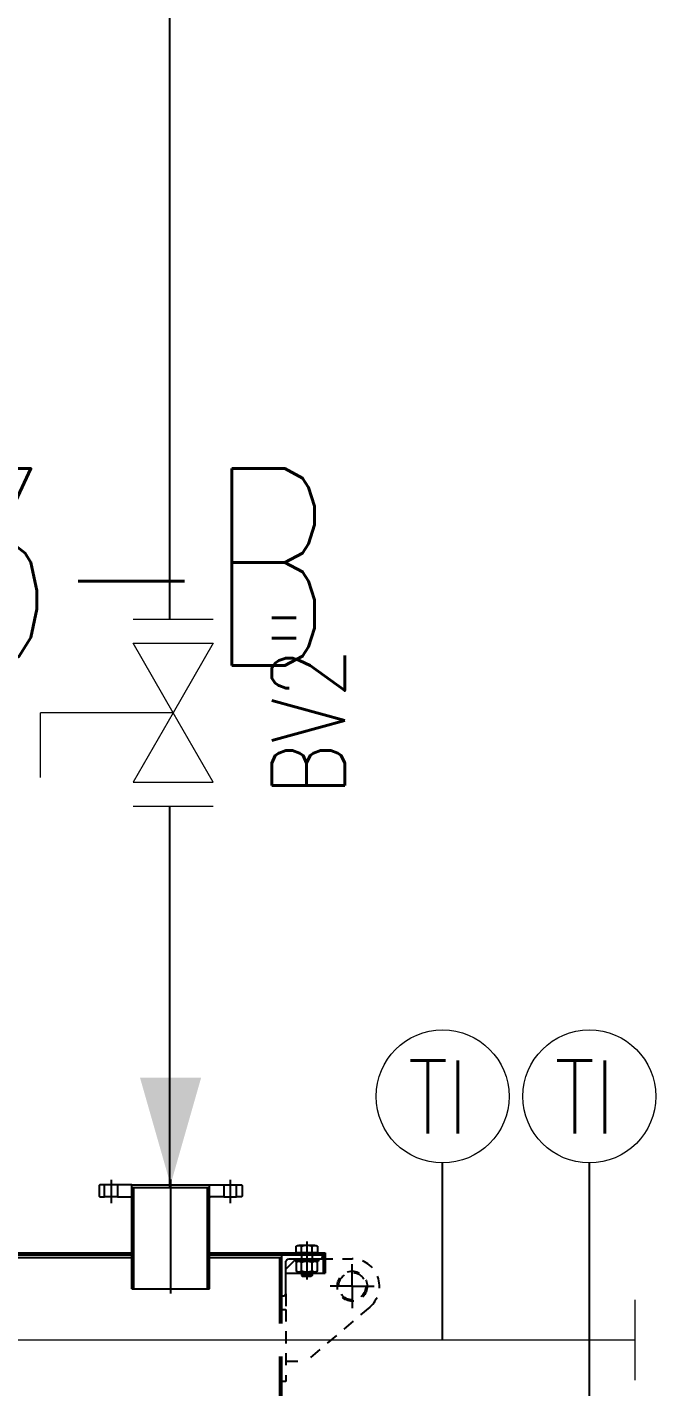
# Model space of a CAD drawing. Extents: x -29512 to 147477, y -5232 to 39709.
# Drawn here: x 140811.33 to 140817.8, y 9107.97 to 9121.95 of the extents above; entities that cross this region are included whole.
import ezdxf

# ---------------------------------------------------------------- set-up
doc = ezdxf.new("R2010")
doc.units = 0
doc.linetypes.add('DASHDOT', pattern=[25.4, 12.7, -6.35, 0, -6.35])
doc.linetypes.add('HIDDEN', pattern=[0.375, 0.25, -0.125])
doc.layers.get('0').update_dxf_attribs({"linetype": 'CONTINUOUS'})
for name, color, linetype in [('3', 3, 'HIDDEN'), ('6', 6, 'DASHDOT'), ('HATCH', 4, 'CONTINUOUS'), ('NUVOLA', 6, 'CONTINUOUS')]:
    doc.layers.add(name, color=color, linetype=linetype)
doc.layers.add('FITTING', color=7, linetype='CONTINUOUS', lineweight=13)
doc.layers.add('TAG', color=140, linetype='CONTINUOUS', lineweight=13)
doc.styles.add('Romans100', font='romans.shx', dxfattribs={"width": 0.8, "height": 200})
doc.styles.add('S3S', font='SIMPLEX', dxfattribs={"width": 0.7, "height": 0.3})

# ---------------------------------------------------------------- blocks, each defined once
blk = doc.blocks.new('nut1')
blk.add_line((0, -0.709), (0, 0.709))
at = {"color": 7}
for p, q in [((0.073, 0.945), (0.727, 0.945)), ((0.727, 0.473), (0.073, 0.473)), ((0.8, -0.709), (0.8, 0.709)), ((0.727, -0.472), (0.073, -0.472)), ((0.727, -0.945), (0.073, -0.945))]:
    blk.add_line(p, q, dxfattribs=at)
for centre, radius, start, end in [((0.418, 0.709), 0.418, 145.61575, 214.38425), ((1.564, 0), 1.564, 162.41205, 197.58795), ((0.382, 0.709), 0.418, 325.61575, 34.38425), ((-0.764, 0), 1.564, 342.41205, 17.58795), ((0.418, -0.709), 0.418, 145.61575, 214.38425), ((0.382, -0.709), 0.418, 325.61575, 34.38425)]:
    blk.add_arc(centre, radius, start, end, dxfattribs=at)
blk = doc.blocks.new('head')
at = {"color": 7}
for p, q in [((-0.7, 0.71), (-0.7, -0.71)), ((0, 0.94), (-0.63, 0.94)), ((0, 0.47), (-0.63, 0.47)), ((0, -0.94), (0, 0.94)), ((0, -0.47), (-0.63, -0.47)), ((-0.63, -0.94), (0, -0.94))]:
    blk.add_line(p, q, dxfattribs=at)
for centre, radius, start, end in [((-0.28, 0.71), 0.418, 145.6158, 214.3842), ((0.86, 0), 1.56, 162.412, 197.588), ((-0.28, -0.71), 0.418, 145.6158, 214.3842)]:
    blk.add_arc(centre, radius, start, end, dxfattribs=at)
blk = doc.blocks.new('UeY515')
at = {"color": 7}
for p, q in [((19.772, 48.353), (19.506, 48.353)), ((19.772, 48.101), (19.506, 48.101)), ((20.064, 48.353), (21.664, 48.353)), ((20.064, 48.297), (21.664, 48.297)), ((20.064, 46.21), (20.064, 48.276)), ((20.106, 46.21), (20.106, 48.297)), ((21.622, 46.21), (21.622, 48.297)), ((21.664, 46.21), (21.664, 48.276)), ((21.956, 48.353), (22.222, 48.353)), ((21.956, 48.101), (22.222, 48.101)), ((14.528, 46.91), (20.064, 46.91)), ((14.528, 46.854), (20.064, 46.854)), ((14.717, 46.952), (20.064, 46.952)), ((21.664, 46.952), (24.043, 46.952)), ((21.664, 46.91), (24.043, 46.91)), ((21.664, 46.854), (23.147, 46.854)), ((23.105, 46.854), (23.105, 45.5)), ((23.147, 46.91), (23.147, 45.5)), ((23.445, 46.826), (23.231, 46.616)), ((23.427, 46.822), (23.903, 46.822)), ((23.427, 46.78), (23.427, 46.822)), ((23.903, 46.78), (23.427, 46.78)), ((23.554, 46.952), (23.554, 46.822)), ((23.776, 46.952), (23.776, 46.822)), ((23.903, 46.822), (23.903, 46.78)), ((24.001, 46.91), (24.001, 46.532)), ((24.043, 46.952), (24.043, 46.532)), ((23.235, 46.532), (24.043, 46.532)), ((23.554, 46.556), (23.554, 46.486)), ((23.776, 46.486), (23.554, 46.486)), ((23.554, 46.486), (23.574, 46.465)), ((23.574, 46.556), (23.574, 46.465)), ((23.755, 46.465), (23.574, 46.465)), ((23.755, 46.556), (23.755, 46.465)), ((23.776, 46.486), (23.755, 46.465)), ((23.776, 46.556), (23.776, 46.486)), ((20.064, 46.21), (21.664, 46.21)), ((23.105, 44.82), (23.105, 22.406)), ((23.147, 44.82), (23.147, 22.406))]:
    blk.add_line(p, q, dxfattribs=at)
for points in [[(19.506, 48.353), (19.408, 48.353), (19.394, 48.339), (19.394, 48.115), (19.408, 48.101), (19.506, 48.101)], [(20.064, 48.353), (19.779, 48.353), (19.779, 48.353), (19.772, 48.353), (19.772, 48.101), (20.064, 48.101)], [(21.664, 48.353), (21.949, 48.353), (21.949, 48.353), (21.956, 48.353), (21.956, 48.101), (21.664, 48.101)], [(22.222, 48.353), (22.32, 48.353), (22.334, 48.339), (22.334, 48.115), (22.32, 48.101), (22.222, 48.101)]]:
    blk.add_lwpolyline(points, close=True, dxfattribs=at)
blk.add_lwpolyline([(23.231, 46.756, -0.414214), (23.301, 46.826), (23.951, 46.826, 0.414214), (23.987, 46.862), (23.987, 46.91), (23.147, 46.91), (23.147, 46.07), (23.195, 46.07, 0.414214), (23.231, 46.106)], format="xyb", close=True, dxfattribs=at)
for points in [[(20.064, 48.059), (20.064, 48.101), (20.022, 48.101)], [(20.064, 48.339), (20.064, 48.297), (20.106, 48.297)], [(21.664, 48.339), (21.664, 48.297), (21.622, 48.297)], [(21.664, 48.059), (21.664, 48.101), (21.706, 48.101)]]:
    blk.add_solid(points, dxfattribs=at)
at = {"layer": '3', "color": 7}
for p, q in [((23.951, 46.826), (24.6, 46.826)), ((23.231, 46.106), (23.231, 45.79)), ((23.147, 45.79), (23.231, 45.79)), ((23.231, 45.79), (23.231, 44.306)), ((24.96, 45.837), (23.651, 44.726)), ((23.231, 44.726), (23.651, 44.726)), ((23.231, 44.306), (23.147, 44.306))]:
    blk.add_line(p, q, dxfattribs=at)
for radius in [0.308, 0.28]:
    blk.add_circle((24.6, 46.266), radius, dxfattribs=at)
blk.add_arc((24.6, 46.266), 0.56, 310.0264, 90, dxfattribs=at)
at = {"layer": '6', "color": 7}
for p, q in [((19.639, 48.451), (19.639, 47.975)), ((20.864, 48.458), (20.864, 46.118)), ((22.089, 48.451), (22.089, 47.975)), ((23.665, 47.182), (23.665, 46.402)), ((24.6, 46.266), (24.6, 46.717)), ((24.6, 46.266), (24.149, 46.266)), ((24.6, 46.266), (24.6, 45.815)), ((24.6, 46.266), (25.05, 46.266))]:
    blk.add_line(p, q, dxfattribs=at)
at = {"color": 7, "yscale": 0.2311564319991833, "rotation": 90.00000000000001}
for name, p, xscale, zscale in [('head', (23.665, 46.952), -0.220043141999345, 0.220043142), ('nut1', (23.665, 46.78), -0.2800549080010188, 0.2800549079999999)]:
    blk.add_blockref(name, p, dxfattribs=dict(at, xscale=xscale, zscale=zscale))

msp = doc.modelspace()

# ---------------------------------------------------------------- linework, layer by layer
at = {"color": 7, "lineweight": 20}
for p in [(140811.4683, 9114.2366), (140812.8337, 9114.902)]:
    msp.add_line(p, (140811.4683, 9114.902), dxfattribs=at)
at = {"color": 6, "lineweight": 20}
msp.add_line((140809.3765, 9108.4535), (140817.5794, 9108.4535), dxfattribs=at)
at = {"color": 7, "lineweight": 20}
for centre in [(140815.6039, 9110.9572), (140817.113, 9110.9572)]:
    msp.add_circle(centre, 0.6834, dxfattribs=at)
at = {"layer": 'FITTING', "lineweight": 20}
for p, q in [((140812.4216, 9115.8632), (140813.2459, 9115.8632)), ((140812.4216, 9113.9408), (140813.2459, 9113.9408)), ((140817.5794, 9108.8657), (140817.5794, 9108.0414))]:
    msp.add_line(p, q, dxfattribs=at)
for points in [[(140812.8337, 9114.902), (140812.4216, 9115.6159), (140813.2459, 9115.6159)], [(140812.8337, 9114.902), (140812.4216, 9114.1881), (140813.2459, 9114.1881)]]:
    msp.add_lwpolyline(points, close=True, dxfattribs=at)
at = {"layer": 'HATCH', "color": 7}
for p, q in [((140815.6039, 9108.4535), (140815.6039, 9110.2737)), ((140817.113, 9106.8782), (140817.113, 9110.2737))]:
    msp.add_line(p, q, dxfattribs=at)
at = {"layer": 'NUVOLA', "color": 13}
for p, q in [((140812.7971, 9122.4259), (140812.7971, 9115.8632)), ((140812.7971, 9113.9408), (140812.7971, 9110.0218))]:
    msp.add_line(p, q, dxfattribs=at)
msp.add_solid([(140812.8071, 9110.0498), (140813.1219, 9111.1514), (140812.4924, 9111.1514)], dxfattribs=at)

# ---------------------------------------------------------------- block references
at = {"layer": 'HATCH', "color": 7, "xscale": 0.5, "yscale": 0.5, "zscale": 0.5}
msp.add_blockref('UeY515', (140802.3751, 9085.8735), dxfattribs=at)

# ---------------------------------------------------------------- texts
at = {"layer": 'NUVOLA', "color": 0, "insert": (140806.8769, 9117.4105), "char_height": 2.0244, "width": 33.588012, "attachment_point": 1, "style": 'S3S'}
msp.add_mtext('62A3-B}', dxfattribs=at)
at = {"layer": 'TAG', "color": 6, "lineweight": 20, "insert": (140814.2229, 9115.0139), "char_height": 0.75, "width": 7.302947, "attachment_point": 5, "rotation": 90, "style": 'Romans100'}
msp.add_mtext('{BV2"}', dxfattribs=at)
at = {"layer": 'TAG', "color": 6, "lineweight": 20, "char_height": 0.75, "width": 7.302947, "attachment_point": 5, "style": 'Romans100'}
for insert in [(140815.5559, 9110.9505), (140817.065, 9110.9505)]:
    msp.add_mtext('{TI}', dxfattribs=dict(at, insert=insert))

doc.saveas('drawing.dxf')
